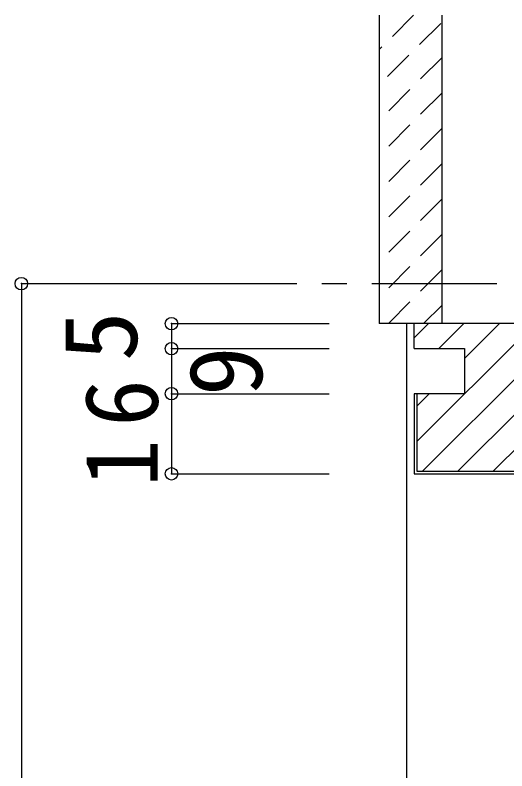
# Model space of a CAD drawing. Units: millimetres at full size, sheet at 1:5. Extents: x -973 to 977, y -718 to 696.
# Drawn here: x -848.8 to -750.6, y -118.5 to 32.5 of the extents above; entities that cross this region are included whole.
import ezdxf
from ezdxf.enums import TextEntityAlignment as Align

# ---------------------------------------------------------------- set-up
doc = ezdxf.new("R2010")
doc.units = ezdxf.units.MM
doc.header["$LTSCALE"] = 5
doc.header["$PDMODE"] = 32
doc.header["$PDSIZE"] = 2.5
doc.linetypes.add('CHAIN1', pattern=[8, 5, -1, 1, -1])
doc.linetypes.add('DASHED1', pattern=[1.8, 1.2, -0.6])
for name, color, linetype in [('0-1_通り芯', 4, 'CHAIN1'), ('0-3_仕上げ', 2, 'Continuous'), ('0-4_枠', 3, 'Continuous'), ('0-B_寸法', 7, 'Continuous'), ('0-C_ハッチ', 4, 'Continuous')]:
    doc.layers.add(name, color=color, linetype=linetype)
doc.styles.add('ＭＳ ゴシック', font='')
doc.styles.get('ＭＳ ゴシック').set_extended_font_data('MS Gothic')

msp = doc.modelspace()

# ---------------------------------------------------------------- linework, layer by layer
at = {"layer": '0-1_通り芯'}
msp.add_line((-817.548, -21.151), (-415.048, -21.151), dxfattribs=at)
at = {"layer": '0-3_仕上げ'}
for p, q in [((-776.048, 32.5), (-776.048, -29.151)), ((-763.548, 32.5), (-763.548, -29.151)), ((-763.548, -29.151), (-776.048, -29.151)), ((-747.548, -29.151), (-763.548, -29.151))]:
    msp.add_line(p, q, dxfattribs=at)
at = {"layer": '0-4_枠', "color": 4}
for p in [(-770.548, -243.651), (-769.048, -29.151)]:
    msp.add_line(p, (-770.548, -29.151), dxfattribs=at)
at = {"layer": '0-4_枠'}
for p, q in [((-621.048, -29.151), (-769.048, -29.151)), ((-769.048, -34.151), (-769.048, -29.151)), ((-769.048, -34.151), (-759.048, -34.151)), ((-759.048, -34.151), (-759.048, -43.151)), ((-768.548, -43.151), (-768.548, -58.651)), ((-768.548, -58.651), (-747.448, -58.651)), ((-769.048, -59.151), (-747.448, -59.151))]:
    msp.add_line(p, q, dxfattribs=at)
msp.add_lwpolyline([(-759.048, -43.151), (-769.048, -43.151), (-769.048, -59.151)], dxfattribs=at)
at = {"layer": '0-B_寸法', "color": 4}
for p, q in [((-847.548, -21.151), (-817.548, -21.151)), ((-847.548, -21.151), (-847.548, -526.5)), ((-817.548, -29.151), (-786.048, -29.151)), ((-817.548, -29.151), (-817.548, -34.151)), ((-817.548, -34.151), (-786.048, -34.151)), ((-817.548, -34.151), (-817.548, -43.151)), ((-817.548, -43.151), (-786.048, -43.151)), ((-817.548, -43.151), (-817.548, -59.151)), ((-817.548, -59.151), (-786.048, -59.151))]:
    msp.add_line(p, q, dxfattribs=at)
at = {"layer": '0-B_寸法'}
for p in [(-847.548, -21.151), (-817.548, -29.151), (-817.548, -34.151), (-817.548, -43.151), (-817.548, -59.151)]:
    msp.add_point(p, dxfattribs=at)
at = {"layer": '0-C_ハッチ', "linetype": 'DASHED1'}
for p, q in [((-769.185, 32.5), (-776.048, 25.638)), ((-763.766, 30.849), (-776.048, 18.567)), ((-763.548, 23.996), (-776.048, 11.496)), ((-763.548, 16.925), (-776.048, 4.425)), ((-763.548, 9.853), (-776.048, -2.647)), ((-763.548, 2.782), (-776.048, -9.718)), ((-763.548, -4.289), (-776.048, -16.789)), ((-763.548, -11.36), (-776.048, -23.86)), ((-763.548, -18.431), (-774.268, -29.151)), ((-763.548, -25.502), (-767.197, -29.151))]:
    msp.add_line(p, q, dxfattribs=at)
at = {"layer": '0-C_ハッチ'}
for p, q in [((-769.048, -31.998), (-766.2, -29.151)), ((-768.548, -52.712), (-744.987, -29.151)), ((-767.416, -58.651), (-737.916, -29.151)), ((-764.129, -34.151), (-759.129, -29.151)), ((-752.058, -29.151), (-759.048, -36.141)), ((-766.058, -43.151), (-768.548, -45.641)), ((-747.448, -45.754), (-760.345, -58.651)), ((-753.274, -58.651), (-747.448, -52.825))]:
    msp.add_line(p, q, dxfattribs=at)

# ---------------------------------------------------------------- texts
at = {"layer": '0-B_寸法', "style": 'ＭＳ ゴシック'}
for s, p in [('5', (-820.048, -36.651)), ('9', (-795.048, -43.651))]:
    msp.add_text(s, height=14.66, rotation=90, dxfattribs=at).set_placement(p, align=Align.BOTTOM_LEFT)
at = {"layer": '0-B_寸法', "insert": (-820.048, -61.776), "char_height": 14.66, "attachment_point": 7, "rotation": 90, "style": 'ＭＳ ゴシック'}
msp.add_mtext('\\T1.27;\\W0.95;16', dxfattribs=at)

doc.saveas('drawing.dxf')
